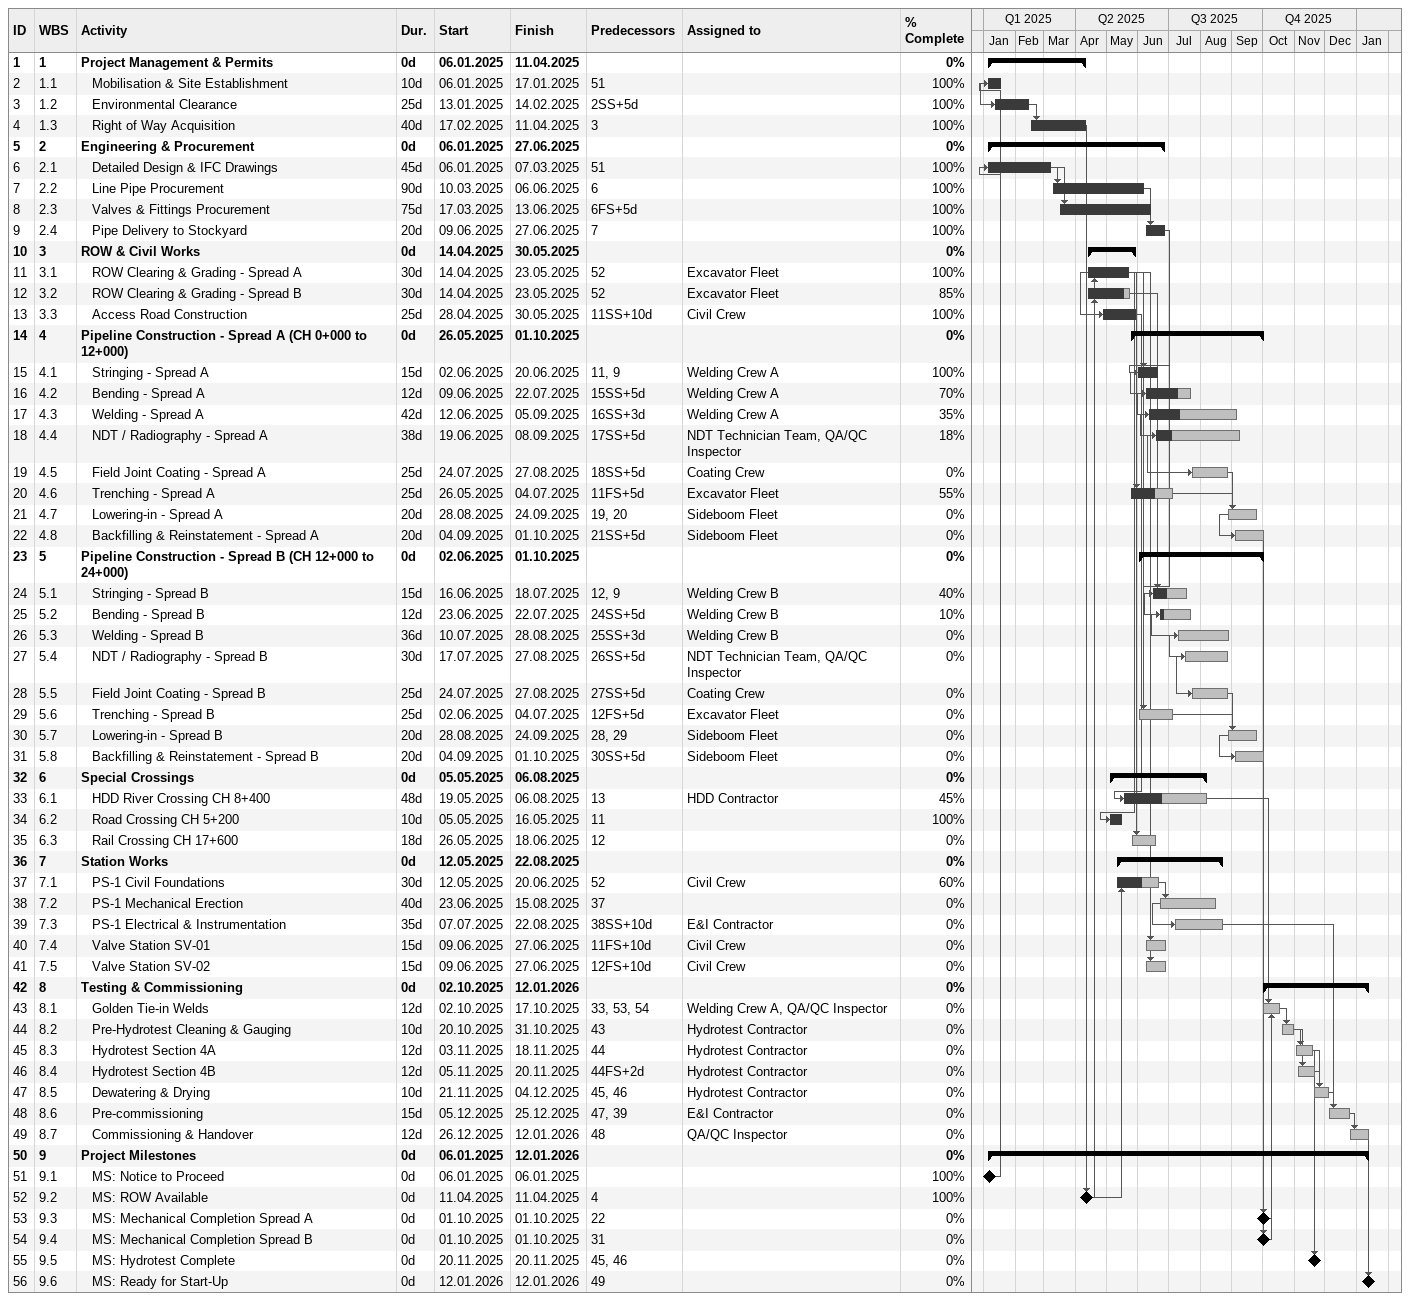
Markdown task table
| ID | WBS | Task | Duration | Start | Finish | Predecessors | Resources | % complete |
|---|---|---|---|---|---|---|---|---|
| 1 | 1 | **Project Management & Permits** | 0d | 2025-01-06 | 2025-04-11 |  |  | 0 |
| 2 | 1.1 | Mobilisation & Site Establishment | 10d | 2025-01-06 | 2025-01-17 | 51 |  | 100 |
| 3 | 1.2 | Environmental Clearance | 25d | 2025-01-13 | 2025-02-14 | 2SS+5d |  | 100 |
| 4 | 1.3 | Right of Way Acquisition | 40d | 2025-02-17 | 2025-04-11 | 3 |  | 100 |
| 5 | 2 | **Engineering & Procurement** | 0d | 2025-01-06 | 2025-06-27 |  |  | 0 |
| 6 | 2.1 | Detailed Design & IFC Drawings | 45d | 2025-01-06 | 2025-03-07 | 51 |  | 100 |
| 7 | 2.2 | Line Pipe Procurement | 90d | 2025-03-10 | 2025-06-06 | 6 |  | 100 |
| 8 | 2.3 | Valves & Fittings Procurement | 75d | 2025-03-17 | 2025-06-13 | 6FS+5d |  | 100 |
| 9 | 2.4 | Pipe Delivery to Stockyard | 20d | 2025-06-09 | 2025-06-27 | 7 |  | 100 |
| 10 | 3 | **ROW & Civil Works** | 0d | 2025-04-14 | 2025-05-30 |  |  | 0 |
| 11 | 3.1 | ROW Clearing & Grading - Spread A | 30d | 2025-04-14 | 2025-05-23 | 52 | Excavator Fleet | 100 |
| 12 | 3.2 | ROW Clearing & Grading - Spread B | 30d | 2025-04-14 | 2025-05-23 | 52 | Excavator Fleet | 85 |
| 13 | 3.3 | Access Road Construction | 25d | 2025-04-28 | 2025-05-30 | 11SS+10d | Civil Crew | 100 |
| 14 | 4 | **Pipeline Construction - Spread A (CH 0+000 to 12+000)** | 0d | 2025-05-26 | 2025-10-01 |  |  | 0 |
| 15 | 4.1 | Stringing - Spread A | 15d | 2025-06-02 | 2025-06-20 | 11, 9 | Welding Crew A | 100 |
| 16 | 4.2 | Bending - Spread A | 12d | 2025-06-09 | 2025-07-22 | 15SS+5d | Welding Crew A | 70 |
| 17 | 4.3 | Welding - Spread A | 42d | 2025-06-12 | 2025-09-05 | 16SS+3d | Welding Crew A | 35 |
| 18 | 4.4 | NDT / Radiography - Spread A | 38d | 2025-06-19 | 2025-09-08 | 17SS+5d | NDT Technician Team, QA/QC Inspector | 18 |
| 19 | 4.5 | Field Joint Coating - Spread A | 25d | 2025-07-24 | 2025-08-27 | 18SS+5d | Coating Crew | 0 |
| 20 | 4.6 | Trenching - Spread A | 25d | 2025-05-26 | 2025-07-04 | 11FS+5d | Excavator Fleet | 55 |
| 21 | 4.7 | Lowering-in - Spread A | 20d | 2025-08-28 | 2025-09-24 | 19, 20 | Sideboom Fleet | 0 |
| 22 | 4.8 | Backfilling & Reinstatement - Spread A | 20d | 2025-09-04 | 2025-10-01 | 21SS+5d | Sideboom Fleet | 0 |
| 23 | 5 | **Pipeline Construction - Spread B (CH 12+000 to 24+000)** | 0d | 2025-06-02 | 2025-10-01 |  |  | 0 |
| 24 | 5.1 | Stringing - Spread B | 15d | 2025-06-16 | 2025-07-18 | 12, 9 | Welding Crew B | 40 |
| 25 | 5.2 | Bending - Spread B | 12d | 2025-06-23 | 2025-07-22 | 24SS+5d | Welding Crew B | 10 |
| 26 | 5.3 | Welding - Spread B | 36d | 2025-07-10 | 2025-08-28 | 25SS+3d | Welding Crew B | 0 |
| 27 | 5.4 | NDT / Radiography - Spread B | 30d | 2025-07-17 | 2025-08-27 | 26SS+5d | NDT Technician Team, QA/QC Inspector | 0 |
| 28 | 5.5 | Field Joint Coating - Spread B | 25d | 2025-07-24 | 2025-08-27 | 27SS+5d | Coating Crew | 0 |
| 29 | 5.6 | Trenching - Spread B | 25d | 2025-06-02 | 2025-07-04 | 12FS+5d | Excavator Fleet | 0 |
| 30 | 5.7 | Lowering-in - Spread B | 20d | 2025-08-28 | 2025-09-24 | 28, 29 | Sideboom Fleet | 0 |
| 31 | 5.8 | Backfilling & Reinstatement - Spread B | 20d | 2025-09-04 | 2025-10-01 | 30SS+5d | Sideboom Fleet | 0 |
| 32 | 6 | **Special Crossings** | 0d | 2025-05-05 | 2025-08-06 |  |  | 0 |
| 33 | 6.1 | HDD River Crossing CH 8+400 | 48d | 2025-05-19 | 2025-08-06 | 13 | HDD Contractor | 45 |
| 34 | 6.2 | Road Crossing CH 5+200 | 10d | 2025-05-05 | 2025-05-16 | 11 |  | 100 |
| 35 | 6.3 | Rail Crossing CH 17+600 | 18d | 2025-05-26 | 2025-06-18 | 12 |  | 0 |
| 36 | 7 | **Station Works** | 0d | 2025-05-12 | 2025-08-22 |  |  | 0 |
| 37 | 7.1 | PS-1 Civil Foundations | 30d | 2025-05-12 | 2025-06-20 | 52 | Civil Crew | 60 |
| 38 | 7.2 | PS-1 Mechanical Erection | 40d | 2025-06-23 | 2025-08-15 | 37 |  | 0 |
| 39 | 7.3 | PS-1 Electrical & Instrumentation | 35d | 2025-07-07 | 2025-08-22 | 38SS+10d | E&I Contractor | 0 |
| 40 | 7.4 | Valve Station SV-01 | 15d | 2025-06-09 | 2025-06-27 | 11FS+10d | Civil Crew | 0 |
| 41 | 7.5 | Valve Station SV-02 | 15d | 2025-06-09 | 2025-06-27 | 12FS+10d | Civil Crew | 0 |
| 42 | 8 | **Testing & Commissioning** | 0d | 2025-10-02 | 2026-01-12 |  |  | 0 |
| 43 | 8.1 | Golden Tie-in Welds | 12d | 2025-10-02 | 2025-10-17 | 33, 53, 54 | Welding Crew A, QA/QC Inspector | 0 |
| 44 | 8.2 | Pre-Hydrotest Cleaning & Gauging | 10d | 2025-10-20 | 2025-10-31 | 43 | Hydrotest Contractor | 0 |
| 45 | 8.3 | Hydrotest Section 4A | 12d | 2025-11-03 | 2025-11-18 | 44 | Hydrotest Contractor | 0 |
| 46 | 8.4 | Hydrotest Section 4B | 12d | 2025-11-05 | 2025-11-20 | 44FS+2d | Hydrotest Contractor | 0 |
| 47 | 8.5 | Dewatering & Drying | 10d | 2025-11-21 | 2025-12-04 | 45, 46 | Hydrotest Contractor | 0 |
| 48 | 8.6 | Pre-commissioning | 15d | 2025-12-05 | 2025-12-25 | 47, 39 | E&I Contractor | 0 |
| 49 | 8.7 | Commissioning & Handover | 12d | 2025-12-26 | 2026-01-12 | 48 | QA/QC Inspector | 0 |
| 50 | 9 | **Project Milestones** | 0d | 2025-01-06 | 2026-01-12 |  |  | 0 |
| 51 | 9.1 | MS: Notice to Proceed | 0d | 2025-01-06 | 2025-01-06 |  |  | 100 |
| 52 | 9.2 | MS: ROW Available | 0d | 2025-04-11 | 2025-04-11 | 4 |  | 100 |
| 53 | 9.3 | MS: Mechanical Completion Spread A | 0d | 2025-10-01 | 2025-10-01 | 22 |  | 0 |
| 54 | 9.4 | MS: Mechanical Completion Spread B | 0d | 2025-10-01 | 2025-10-01 | 31 |  | 0 |
| 55 | 9.5 | MS: Hydrotest Complete | 0d | 2025-11-20 | 2025-11-20 | 45, 46 |  | 0 |
| 56 | 9.6 | MS: Ready for Start-Up | 0d | 2026-01-12 | 2026-01-12 | 49 |  | 0 |
